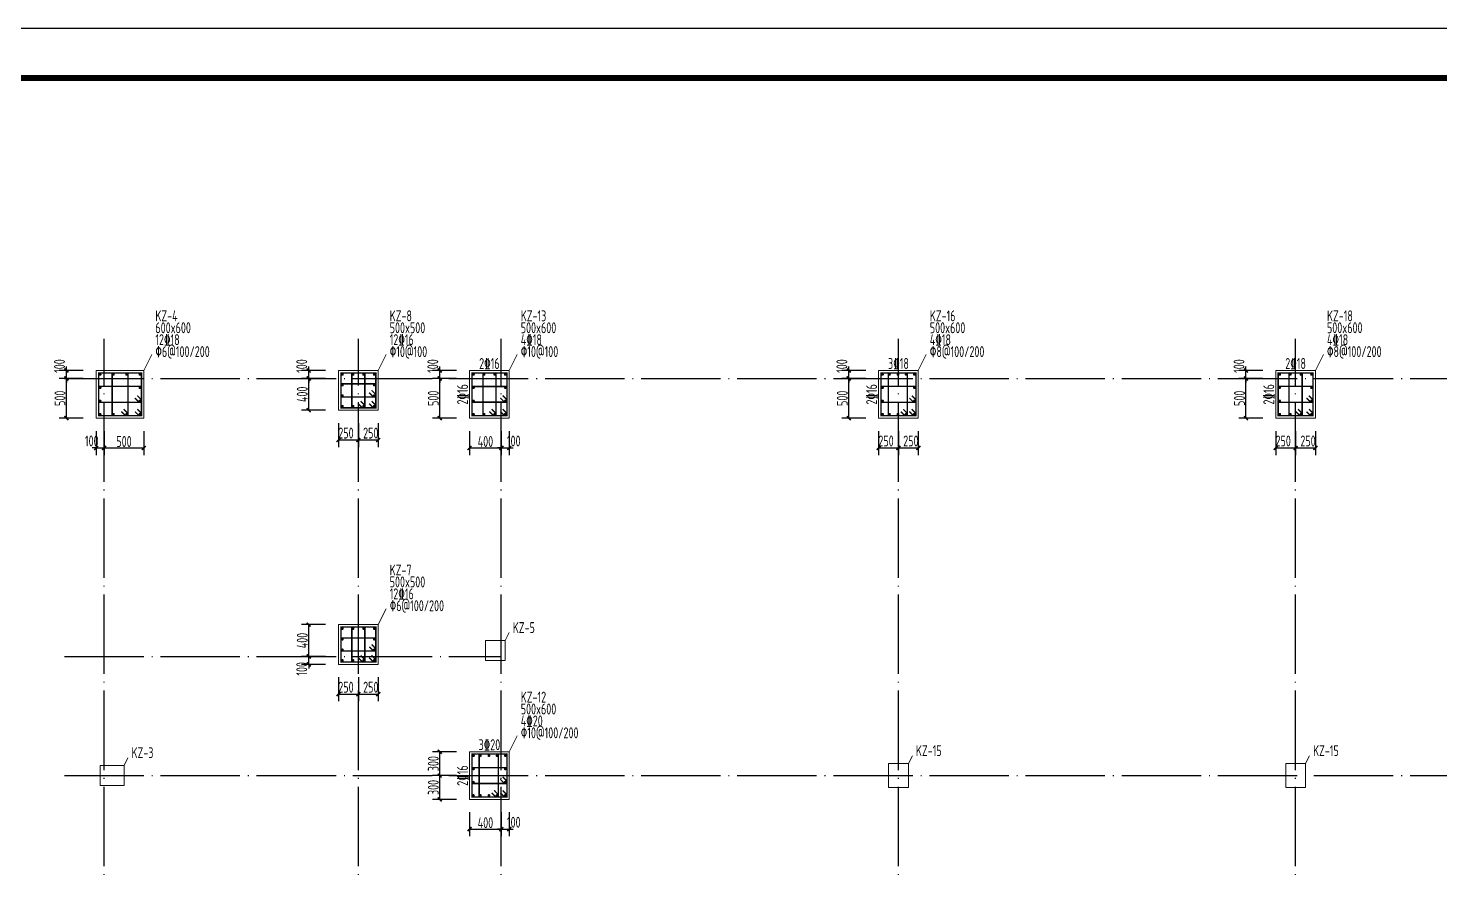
# Model space of a CAD drawing. Extents: x -2331248 to -1198620, y -977263 to -545844.
# Drawn here: x -1812712 to -1777170, y -623580 to -602338 of the extents above; entities that cross this region are included whole.
import ezdxf
from ezdxf.enums import TextEntityAlignment as Align

# ---------------------------------------------------------------- set-up
doc = ezdxf.new("R2010")
doc.units = 0
doc.header["$LTSCALE"] = 1000
doc.header["$MEASUREMENT"] = 0
doc.linetypes.add('DOTE', pattern=[2.42, 2, -0.2, 0.02, -0.2])
doc.linetypes.add('线型5', pattern=[3050, 2400, -300, 50, -300])
doc.layers.get('0').update_dxf_attribs({"linetype": 'CONTINUOUS'})
doc.layers.get('DEFPOINTS').update_dxf_attribs({"linetype": 'CONTINUOUS'})
doc.layers.add('DOTE', color=1, linetype='DOTE')
doc.layers.add('PUB_TITLE', color=4, linetype='CONTINUOUS')
for name, color, linetype, lineweight in [('S_Cl', 2, 'CONTINUOUS', 9), ('S_ColumDimSect', 84, '线型5', 18), ('S_ColumFocus', 2, 'CONTINUOUS', 18), ('S_ColumLocal', 7, 'CONTINUOUS', 18), ('S_PColumHoopBar', 14, 'CONTINUOUS', 35), ('S_PColumMainBar', 14, 'CONTINUOUS', 25)]:
    doc.layers.add(name, color=color, linetype=linetype, lineweight=lineweight)
doc.styles.add('PkpmHz', font='Pkpmeng', dxfattribs={"width": 0.7, "bigfont": 'hztxt'})
doc.styles.add('TSSD_REIN', font='Tssdeng.shx', dxfattribs={"width": 0.7, "bigfont": 'hztxt.shx'})
doc.dimstyles.new('Pkpm_0.0100_2.00', dxfattribs={"dimtxt": 200, "dimasz": 100, "dimexe": 180, "dimexo": 0.0625, "dimgap": 25, "dimtad": 1, "dimdec": 0, "dimlfac": 0.5, "dimrnd": 5, "dimzin": 0, "dimdsep": 46, "dimtxsty": 'PkpmHz', "dimblk1": 'ARCHTICK', "dimblk2": 'ARCHTICK', "dimsah": 1, "dimcen": 0.09, "dimadec": 0, "dimazin": 0, "dimtfac": 1, "dimtdec": 0, "dimtmove": 2, "dimatfit": 1, "dimldrblk": 'ARCHTICK', "dimfxl": 1, "dimtolj": 1, "dimtzin": 0, "dimarcsym": 0})

# ---------------------------------------------------------------- blocks, each defined once
blk = doc.blocks.new('_ARCHTICK')
at = {"color": 0, "linetype": 'ByBlock', "const_width": 0.4}
blk.add_lwpolyline([(-0.5, -0.5), (0.5, 0.5)], dxfattribs=at)
blk = doc.blocks.new('*D792')
at = {"layer": 'DEFPOINTS', "color": 0}
for p in [(-1811750, -611157), (-1811000, -611157), (-1811000, -612157)]:
    blk.add_point(p, dxfattribs=at)
at = {"layer": 'S_ColumDimSect', "color": 0, "lineweight": -2}
for p, q in [((-1811325, -611157), (-1811930, -611157)), ((-1811750, -612157), (-1811750, -611157)), ((-1811325, -612157), (-1811930, -612157))]:
    blk.add_line(p, q, dxfattribs=at)
at = {"layer": 'S_ColumDimSect', "color": 0, "lineweight": -2, "xscale": 100, "yscale": 100, "zscale": 100}
for p, rotation in [((-1811750, -611157), 90), ((-1811750, -612157), 270)]:
    blk.add_blockref('_ARCHTICK', p, dxfattribs=dict(at, rotation=rotation))
at = {"layer": 'S_ColumDimSect', "color": 0, "insert": (-1811912, -611657), "char_height": 275, "attachment_point": 5, "rotation": 90, "style": 'PkpmHz'}
blk.add_mtext('\\A1;500', dxfattribs=at)
blk = doc.blocks.new('*D793')
at = {"layer": 'DEFPOINTS', "color": 0}
for p in [(-1811750, -610957), (-1811000, -610957), (-1811000, -611157)]:
    blk.add_point(p, dxfattribs=at)
at = {"layer": 'S_ColumDimSect', "color": 0, "lineweight": -2}
for p, q in [((-1811750, -610957), (-1811750, -610857)), ((-1811325, -610957), (-1811930, -610957)), ((-1811325, -611157), (-1811930, -611157)), ((-1811750, -611157), (-1811750, -610957)), ((-1811750, -611157), (-1811750, -611257))]:
    blk.add_line(p, q, dxfattribs=at)
at = {"layer": 'S_ColumDimSect', "color": 0, "lineweight": -2, "xscale": 100, "yscale": 100, "zscale": 100}
for p, rotation in [((-1811750, -610957), 270), ((-1811750, -611157), 90)]:
    blk.add_blockref('_ARCHTICK', p, dxfattribs=dict(at, rotation=rotation))
at = {"layer": 'S_ColumDimSect', "color": 0, "insert": (-1811925, -610845), "char_height": 275, "attachment_point": 5, "rotation": 90, "style": 'PkpmHz'}
blk.add_mtext('\\A1;100', dxfattribs=at)
blk = doc.blocks.new('*D794')
at = {"layer": 'DEFPOINTS', "color": 0}
for p in [(-1811000, -612157), (-1810800, -612157), (-1810800, -612907)]:
    blk.add_point(p, dxfattribs=at)
at = {"layer": 'S_ColumDimSect', "color": 0, "lineweight": -2}
for p, q in [((-1811000, -612482), (-1811000, -613087)), ((-1810800, -612482), (-1810800, -613087)), ((-1811000, -612907), (-1811100, -612907)), ((-1811000, -612907), (-1810800, -612907)), ((-1810800, -612907), (-1810700, -612907))]:
    blk.add_line(p, q, dxfattribs=at)
at = {"layer": 'S_ColumDimSect', "color": 0, "lineweight": -2, "xscale": 100, "yscale": 100, "zscale": 100}
blk.add_blockref('_ARCHTICK', (-1811000, -612907), dxfattribs=at)
at = {"layer": 'S_ColumDimSect', "color": 0, "lineweight": -2, "xscale": 100, "yscale": 100, "zscale": 100, "rotation": 180}
blk.add_blockref('_ARCHTICK', (-1810800, -612907), dxfattribs=at)
at = {"layer": 'S_ColumDimSect', "color": 0, "insert": (-1811112, -612732), "char_height": 275, "attachment_point": 5, "style": 'PkpmHz'}
blk.add_mtext('\\A1;100', dxfattribs=at)
blk = doc.blocks.new('*D795')
at = {"layer": 'DEFPOINTS', "color": 0}
for p in [(-1810800, -612157), (-1809800, -612157), (-1809800, -612907)]:
    blk.add_point(p, dxfattribs=at)
at = {"layer": 'S_ColumDimSect', "color": 0, "lineweight": -2}
for p, q in [((-1810800, -612482), (-1810800, -613087)), ((-1809800, -612482), (-1809800, -613087)), ((-1810800, -612907), (-1809800, -612907))]:
    blk.add_line(p, q, dxfattribs=at)
at = {"layer": 'S_ColumDimSect', "color": 0, "lineweight": -2, "xscale": 100, "yscale": 100, "zscale": 100, "rotation": 180}
blk.add_blockref('_ARCHTICK', (-1810800, -612907), dxfattribs=at)
at = {"layer": 'S_ColumDimSect', "color": 0, "lineweight": -2, "xscale": 100, "yscale": 100, "zscale": 100}
blk.add_blockref('_ARCHTICK', (-1809800, -612907), dxfattribs=at)
at = {"layer": 'S_ColumDimSect', "color": 0, "insert": (-1810300, -612745), "char_height": 275, "attachment_point": 5, "style": 'PkpmHz'}
blk.add_mtext('\\A1;500', dxfattribs=at)
blk = doc.blocks.new('*D804')
at = {"layer": 'DEFPOINTS', "color": 0}
for p in [(-1805650, -618157), (-1804900, -618157), (-1804900, -618357)]:
    blk.add_point(p, dxfattribs=at)
at = {"layer": 'S_ColumDimSect', "color": 0, "lineweight": -2}
for p, q in [((-1805650, -618157), (-1805650, -618057)), ((-1805225, -618157), (-1805830, -618157)), ((-1805225, -618357), (-1805830, -618357)), ((-1805650, -618357), (-1805650, -618157)), ((-1805650, -618357), (-1805650, -618457))]:
    blk.add_line(p, q, dxfattribs=at)
at = {"layer": 'S_ColumDimSect', "color": 0, "lineweight": -2, "xscale": 100, "yscale": 100, "zscale": 100}
for p, rotation in [((-1805650, -618157), 270), ((-1805650, -618357), 90)]:
    blk.add_blockref('_ARCHTICK', p, dxfattribs=dict(at, rotation=rotation))
at = {"layer": 'S_ColumDimSect', "color": 0, "insert": (-1805825, -618470), "char_height": 275, "attachment_point": 5, "rotation": 90, "style": 'PkpmHz'}
blk.add_mtext('\\A1;100', dxfattribs=at)
blk = doc.blocks.new('*D805')
at = {"layer": 'DEFPOINTS', "color": 0}
for p in [(-1805650, -617357), (-1804900, -617357), (-1804900, -618157)]:
    blk.add_point(p, dxfattribs=at)
at = {"layer": 'S_ColumDimSect', "color": 0, "lineweight": -2}
for p, q in [((-1805225, -617357), (-1805830, -617357)), ((-1805650, -618157), (-1805650, -617357)), ((-1805225, -618157), (-1805830, -618157))]:
    blk.add_line(p, q, dxfattribs=at)
at = {"layer": 'S_ColumDimSect', "color": 0, "lineweight": -2, "xscale": 100, "yscale": 100, "zscale": 100}
for p, rotation in [((-1805650, -617357), 90), ((-1805650, -618157), 270)]:
    blk.add_blockref('_ARCHTICK', p, dxfattribs=dict(at, rotation=rotation))
at = {"layer": 'S_ColumDimSect', "color": 0, "insert": (-1805812, -617757), "char_height": 275, "attachment_point": 5, "rotation": 90, "style": 'PkpmHz'}
blk.add_mtext('\\A1;400', dxfattribs=at)
blk = doc.blocks.new('*D806')
at = {"layer": 'DEFPOINTS', "color": 0}
for p in [(-1804900, -618357), (-1804400, -618357), (-1804400, -619107)]:
    blk.add_point(p, dxfattribs=at)
at = {"layer": 'S_ColumDimSect', "color": 0, "lineweight": -2}
for p, q in [((-1804900, -618682), (-1804900, -619287)), ((-1804400, -618682), (-1804400, -619287)), ((-1804900, -619107), (-1804400, -619107))]:
    blk.add_line(p, q, dxfattribs=at)
at = {"layer": 'S_ColumDimSect', "color": 0, "lineweight": -2, "xscale": 100, "yscale": 100, "zscale": 100, "rotation": 180}
blk.add_blockref('_ARCHTICK', (-1804900, -619107), dxfattribs=at)
at = {"layer": 'S_ColumDimSect', "color": 0, "lineweight": -2, "xscale": 100, "yscale": 100, "zscale": 100}
blk.add_blockref('_ARCHTICK', (-1804400, -619107), dxfattribs=at)
at = {"layer": 'S_ColumDimSect', "color": 0, "insert": (-1804712, -618932), "char_height": 275, "attachment_point": 5, "style": 'PkpmHz'}
blk.add_mtext('\\A1;250', dxfattribs=at)
blk = doc.blocks.new('*D807')
at = {"layer": 'DEFPOINTS', "color": 0}
for p in [(-1804400, -618357), (-1803900, -618357), (-1803900, -619107)]:
    blk.add_point(p, dxfattribs=at)
at = {"layer": 'S_ColumDimSect', "color": 0, "lineweight": -2}
for p, q in [((-1804400, -618682), (-1804400, -619287)), ((-1803900, -618682), (-1803900, -619287)), ((-1804400, -619107), (-1803900, -619107))]:
    blk.add_line(p, q, dxfattribs=at)
at = {"layer": 'S_ColumDimSect', "color": 0, "lineweight": -2, "xscale": 100, "yscale": 100, "zscale": 100, "rotation": 180}
blk.add_blockref('_ARCHTICK', (-1804400, -619107), dxfattribs=at)
at = {"layer": 'S_ColumDimSect', "color": 0, "lineweight": -2, "xscale": 100, "yscale": 100, "zscale": 100}
blk.add_blockref('_ARCHTICK', (-1803900, -619107), dxfattribs=at)
at = {"layer": 'S_ColumDimSect', "color": 0, "insert": (-1804087, -618932), "char_height": 275, "attachment_point": 5, "style": 'PkpmHz'}
blk.add_mtext('\\A1;250', dxfattribs=at)
blk = doc.blocks.new('*D808')
at = {"layer": 'DEFPOINTS', "color": 0}
for p in [(-1805650, -611157), (-1804900, -611157), (-1804900, -611957)]:
    blk.add_point(p, dxfattribs=at)
at = {"layer": 'S_ColumDimSect', "color": 0, "lineweight": -2}
for p, q in [((-1805225, -611157), (-1805830, -611157)), ((-1805650, -611957), (-1805650, -611157)), ((-1805225, -611957), (-1805830, -611957))]:
    blk.add_line(p, q, dxfattribs=at)
at = {"layer": 'S_ColumDimSect', "color": 0, "lineweight": -2, "xscale": 100, "yscale": 100, "zscale": 100}
for p, rotation in [((-1805650, -611157), 90), ((-1805650, -611957), 270)]:
    blk.add_blockref('_ARCHTICK', p, dxfattribs=dict(at, rotation=rotation))
at = {"layer": 'S_ColumDimSect', "color": 0, "insert": (-1805812, -611557), "char_height": 275, "attachment_point": 5, "rotation": 90, "style": 'PkpmHz'}
blk.add_mtext('\\A1;400', dxfattribs=at)
blk = doc.blocks.new('*D809')
at = {"layer": 'DEFPOINTS', "color": 0}
for p in [(-1805650, -610957), (-1804900, -610957), (-1804900, -611157)]:
    blk.add_point(p, dxfattribs=at)
at = {"layer": 'S_ColumDimSect', "color": 0, "lineweight": -2}
for p, q in [((-1805650, -610957), (-1805650, -610857)), ((-1805225, -610957), (-1805830, -610957)), ((-1805225, -611157), (-1805830, -611157)), ((-1805650, -611157), (-1805650, -610957)), ((-1805650, -611157), (-1805650, -611257))]:
    blk.add_line(p, q, dxfattribs=at)
at = {"layer": 'S_ColumDimSect', "color": 0, "lineweight": -2, "xscale": 100, "yscale": 100, "zscale": 100}
for p, rotation in [((-1805650, -610957), 270), ((-1805650, -611157), 90)]:
    blk.add_blockref('_ARCHTICK', p, dxfattribs=dict(at, rotation=rotation))
at = {"layer": 'S_ColumDimSect', "color": 0, "insert": (-1805825, -610845), "char_height": 275, "attachment_point": 5, "rotation": 90, "style": 'PkpmHz'}
blk.add_mtext('\\A1;100', dxfattribs=at)
blk = doc.blocks.new('*D810')
at = {"layer": 'DEFPOINTS', "color": 0}
for p in [(-1804900, -611957), (-1804400, -611957), (-1804400, -612707)]:
    blk.add_point(p, dxfattribs=at)
at = {"layer": 'S_ColumDimSect', "color": 0, "lineweight": -2}
for p, q in [((-1804900, -612282), (-1804900, -612887)), ((-1804400, -612282), (-1804400, -612887)), ((-1804900, -612707), (-1804400, -612707))]:
    blk.add_line(p, q, dxfattribs=at)
at = {"layer": 'S_ColumDimSect', "color": 0, "lineweight": -2, "xscale": 100, "yscale": 100, "zscale": 100, "rotation": 180}
blk.add_blockref('_ARCHTICK', (-1804900, -612707), dxfattribs=at)
at = {"layer": 'S_ColumDimSect', "color": 0, "lineweight": -2, "xscale": 100, "yscale": 100, "zscale": 100}
blk.add_blockref('_ARCHTICK', (-1804400, -612707), dxfattribs=at)
at = {"layer": 'S_ColumDimSect', "color": 0, "insert": (-1804712, -612532), "char_height": 275, "attachment_point": 5, "style": 'PkpmHz'}
blk.add_mtext('\\A1;250', dxfattribs=at)
blk = doc.blocks.new('*D811')
at = {"layer": 'DEFPOINTS', "color": 0}
for p in [(-1804400, -611957), (-1803900, -611957), (-1803900, -612707)]:
    blk.add_point(p, dxfattribs=at)
at = {"layer": 'S_ColumDimSect', "color": 0, "lineweight": -2}
for p, q in [((-1804400, -612282), (-1804400, -612887)), ((-1803900, -612282), (-1803900, -612887)), ((-1804400, -612707), (-1803900, -612707))]:
    blk.add_line(p, q, dxfattribs=at)
at = {"layer": 'S_ColumDimSect', "color": 0, "lineweight": -2, "xscale": 100, "yscale": 100, "zscale": 100, "rotation": 180}
blk.add_blockref('_ARCHTICK', (-1804400, -612707), dxfattribs=at)
at = {"layer": 'S_ColumDimSect', "color": 0, "lineweight": -2, "xscale": 100, "yscale": 100, "zscale": 100}
blk.add_blockref('_ARCHTICK', (-1803900, -612707), dxfattribs=at)
at = {"layer": 'S_ColumDimSect', "color": 0, "insert": (-1804087, -612532), "char_height": 275, "attachment_point": 5, "style": 'PkpmHz'}
blk.add_mtext('\\A1;250', dxfattribs=at)
blk = doc.blocks.new('*D824')
at = {"layer": 'DEFPOINTS', "color": 0}
for p in [(-1802350, -621157), (-1801600, -621157), (-1801600, -621757)]:
    blk.add_point(p, dxfattribs=at)
at = {"layer": 'S_ColumDimSect', "color": 0, "lineweight": -2}
for p, q in [((-1801925, -621157), (-1802530, -621157)), ((-1802350, -621757), (-1802350, -621157)), ((-1801925, -621757), (-1802530, -621757))]:
    blk.add_line(p, q, dxfattribs=at)
at = {"layer": 'S_ColumDimSect', "color": 0, "lineweight": -2, "xscale": 100, "yscale": 100, "zscale": 100}
for p, rotation in [((-1802350, -621157), 90), ((-1802350, -621757), 270)]:
    blk.add_blockref('_ARCHTICK', p, dxfattribs=dict(at, rotation=rotation))
at = {"layer": 'S_ColumDimSect', "color": 0, "insert": (-1802512, -621457), "char_height": 275, "attachment_point": 5, "rotation": 90, "style": 'PkpmHz'}
blk.add_mtext('\\A1;300', dxfattribs=at)
blk = doc.blocks.new('*D825')
at = {"layer": 'DEFPOINTS', "color": 0}
for p in [(-1802350, -620557), (-1801600, -620557), (-1801600, -621157)]:
    blk.add_point(p, dxfattribs=at)
at = {"layer": 'S_ColumDimSect', "color": 0, "lineweight": -2}
for p, q in [((-1801925, -620557), (-1802530, -620557)), ((-1802350, -621157), (-1802350, -620557)), ((-1801925, -621157), (-1802530, -621157))]:
    blk.add_line(p, q, dxfattribs=at)
at = {"layer": 'S_ColumDimSect', "color": 0, "lineweight": -2, "xscale": 100, "yscale": 100, "zscale": 100}
for p, rotation in [((-1802350, -620557), 90), ((-1802350, -621157), 270)]:
    blk.add_blockref('_ARCHTICK', p, dxfattribs=dict(at, rotation=rotation))
at = {"layer": 'S_ColumDimSect', "color": 0, "insert": (-1802512, -620857), "char_height": 275, "attachment_point": 5, "rotation": 90, "style": 'PkpmHz'}
blk.add_mtext('\\A1;300', dxfattribs=at)
blk = doc.blocks.new('*D826')
at = {"layer": 'DEFPOINTS', "color": 0}
for p in [(-1801600, -621757), (-1800800, -621757), (-1800800, -622507)]:
    blk.add_point(p, dxfattribs=at)
at = {"layer": 'S_ColumDimSect', "color": 0, "lineweight": -2}
for p, q in [((-1801600, -622082), (-1801600, -622687)), ((-1800800, -622082), (-1800800, -622687)), ((-1801600, -622507), (-1800800, -622507))]:
    blk.add_line(p, q, dxfattribs=at)
at = {"layer": 'S_ColumDimSect', "color": 0, "lineweight": -2, "xscale": 100, "yscale": 100, "zscale": 100, "rotation": 180}
blk.add_blockref('_ARCHTICK', (-1801600, -622507), dxfattribs=at)
at = {"layer": 'S_ColumDimSect', "color": 0, "lineweight": -2, "xscale": 100, "yscale": 100, "zscale": 100}
blk.add_blockref('_ARCHTICK', (-1800800, -622507), dxfattribs=at)
at = {"layer": 'S_ColumDimSect', "color": 0, "insert": (-1801200, -622345), "char_height": 275, "attachment_point": 5, "style": 'PkpmHz'}
blk.add_mtext('\\A1;400', dxfattribs=at)
blk = doc.blocks.new('*D827')
at = {"layer": 'DEFPOINTS', "color": 0}
for p in [(-1800800, -621757), (-1800600, -621757), (-1800600, -622507)]:
    blk.add_point(p, dxfattribs=at)
at = {"layer": 'S_ColumDimSect', "color": 0, "lineweight": -2}
for p, q in [((-1800800, -622082), (-1800800, -622687)), ((-1800600, -622082), (-1800600, -622687)), ((-1800800, -622507), (-1800900, -622507)), ((-1800800, -622507), (-1800600, -622507)), ((-1800600, -622507), (-1800500, -622507))]:
    blk.add_line(p, q, dxfattribs=at)
at = {"layer": 'S_ColumDimSect', "color": 0, "lineweight": -2, "xscale": 100, "yscale": 100, "zscale": 100}
blk.add_blockref('_ARCHTICK', (-1800800, -622507), dxfattribs=at)
at = {"layer": 'S_ColumDimSect', "color": 0, "lineweight": -2, "xscale": 100, "yscale": 100, "zscale": 100, "rotation": 180}
blk.add_blockref('_ARCHTICK', (-1800600, -622507), dxfattribs=at)
at = {"layer": 'S_ColumDimSect', "color": 0, "insert": (-1800487, -622332), "char_height": 275, "attachment_point": 5, "style": 'PkpmHz'}
blk.add_mtext('\\A1;100', dxfattribs=at)
blk = doc.blocks.new('*D828')
at = {"layer": 'DEFPOINTS', "color": 0}
for p in [(-1802350, -611157), (-1801600, -611157), (-1801600, -612157)]:
    blk.add_point(p, dxfattribs=at)
at = {"layer": 'S_ColumDimSect', "color": 0, "lineweight": -2}
for p, q in [((-1801925, -611157), (-1802530, -611157)), ((-1802350, -612157), (-1802350, -611157)), ((-1801925, -612157), (-1802530, -612157))]:
    blk.add_line(p, q, dxfattribs=at)
at = {"layer": 'S_ColumDimSect', "color": 0, "lineweight": -2, "xscale": 100, "yscale": 100, "zscale": 100}
for p, rotation in [((-1802350, -611157), 90), ((-1802350, -612157), 270)]:
    blk.add_blockref('_ARCHTICK', p, dxfattribs=dict(at, rotation=rotation))
at = {"layer": 'S_ColumDimSect', "color": 0, "insert": (-1802512, -611657), "char_height": 275, "attachment_point": 5, "rotation": 90, "style": 'PkpmHz'}
blk.add_mtext('\\A1;500', dxfattribs=at)
blk = doc.blocks.new('*D829')
at = {"layer": 'DEFPOINTS', "color": 0}
for p in [(-1802350, -610957), (-1801600, -610957), (-1801600, -611157)]:
    blk.add_point(p, dxfattribs=at)
at = {"layer": 'S_ColumDimSect', "color": 0, "lineweight": -2}
for p, q in [((-1802350, -610957), (-1802350, -610857)), ((-1801925, -610957), (-1802530, -610957)), ((-1801925, -611157), (-1802530, -611157)), ((-1802350, -611157), (-1802350, -610957)), ((-1802350, -611157), (-1802350, -611257))]:
    blk.add_line(p, q, dxfattribs=at)
at = {"layer": 'S_ColumDimSect', "color": 0, "lineweight": -2, "xscale": 100, "yscale": 100, "zscale": 100}
for p, rotation in [((-1802350, -610957), 270), ((-1802350, -611157), 90)]:
    blk.add_blockref('_ARCHTICK', p, dxfattribs=dict(at, rotation=rotation))
at = {"layer": 'S_ColumDimSect', "color": 0, "insert": (-1802525, -610845), "char_height": 275, "attachment_point": 5, "rotation": 90, "style": 'PkpmHz'}
blk.add_mtext('\\A1;100', dxfattribs=at)
blk = doc.blocks.new('*D830')
at = {"layer": 'DEFPOINTS', "color": 0}
for p in [(-1801600, -612157), (-1800800, -612157), (-1800800, -612907)]:
    blk.add_point(p, dxfattribs=at)
at = {"layer": 'S_ColumDimSect', "color": 0, "lineweight": -2}
for p, q in [((-1801600, -612482), (-1801600, -613087)), ((-1800800, -612482), (-1800800, -613087)), ((-1801600, -612907), (-1800800, -612907))]:
    blk.add_line(p, q, dxfattribs=at)
at = {"layer": 'S_ColumDimSect', "color": 0, "lineweight": -2, "xscale": 100, "yscale": 100, "zscale": 100, "rotation": 180}
blk.add_blockref('_ARCHTICK', (-1801600, -612907), dxfattribs=at)
at = {"layer": 'S_ColumDimSect', "color": 0, "lineweight": -2, "xscale": 100, "yscale": 100, "zscale": 100}
blk.add_blockref('_ARCHTICK', (-1800800, -612907), dxfattribs=at)
at = {"layer": 'S_ColumDimSect', "color": 0, "insert": (-1801200, -612745), "char_height": 275, "attachment_point": 5, "style": 'PkpmHz'}
blk.add_mtext('\\A1;400', dxfattribs=at)
blk = doc.blocks.new('*D831')
at = {"layer": 'DEFPOINTS', "color": 0}
for p in [(-1800800, -612157), (-1800600, -612157), (-1800600, -612907)]:
    blk.add_point(p, dxfattribs=at)
at = {"layer": 'S_ColumDimSect', "color": 0, "lineweight": -2}
for p, q in [((-1800800, -612482), (-1800800, -613087)), ((-1800600, -612482), (-1800600, -613087)), ((-1800800, -612907), (-1800900, -612907)), ((-1800800, -612907), (-1800600, -612907)), ((-1800600, -612907), (-1800500, -612907))]:
    blk.add_line(p, q, dxfattribs=at)
at = {"layer": 'S_ColumDimSect', "color": 0, "lineweight": -2, "xscale": 100, "yscale": 100, "zscale": 100}
blk.add_blockref('_ARCHTICK', (-1800800, -612907), dxfattribs=at)
at = {"layer": 'S_ColumDimSect', "color": 0, "lineweight": -2, "xscale": 100, "yscale": 100, "zscale": 100, "rotation": 180}
blk.add_blockref('_ARCHTICK', (-1800600, -612907), dxfattribs=at)
at = {"layer": 'S_ColumDimSect', "color": 0, "insert": (-1800487, -612732), "char_height": 275, "attachment_point": 5, "style": 'PkpmHz'}
blk.add_mtext('\\A1;100', dxfattribs=at)
blk = doc.blocks.new('*D839')
at = {"layer": 'DEFPOINTS', "color": 0}
for p in [(-1792050, -611157), (-1791300, -611157), (-1791300, -612157)]:
    blk.add_point(p, dxfattribs=at)
at = {"layer": 'S_ColumDimSect', "color": 0, "lineweight": -2}
for p, q in [((-1791625, -611157), (-1792230, -611157)), ((-1792050, -612157), (-1792050, -611157)), ((-1791625, -612157), (-1792230, -612157))]:
    blk.add_line(p, q, dxfattribs=at)
at = {"layer": 'S_ColumDimSect', "color": 0, "lineweight": -2, "xscale": 100, "yscale": 100, "zscale": 100}
for p, rotation in [((-1792050, -611157), 90), ((-1792050, -612157), 270)]:
    blk.add_blockref('_ARCHTICK', p, dxfattribs=dict(at, rotation=rotation))
at = {"layer": 'S_ColumDimSect', "color": 0, "insert": (-1792213, -611657), "char_height": 275, "attachment_point": 5, "rotation": 90, "style": 'PkpmHz'}
blk.add_mtext('\\A1;500', dxfattribs=at)
blk = doc.blocks.new('*D840')
at = {"layer": 'DEFPOINTS', "color": 0}
for p in [(-1792050, -610957), (-1791300, -610957), (-1791300, -611157)]:
    blk.add_point(p, dxfattribs=at)
at = {"layer": 'S_ColumDimSect', "color": 0, "lineweight": -2}
for p, q in [((-1792050, -610957), (-1792050, -610857)), ((-1791625, -610957), (-1792230, -610957)), ((-1791625, -611157), (-1792230, -611157)), ((-1792050, -611157), (-1792050, -610957)), ((-1792050, -611157), (-1792050, -611257))]:
    blk.add_line(p, q, dxfattribs=at)
at = {"layer": 'S_ColumDimSect', "color": 0, "lineweight": -2, "xscale": 100, "yscale": 100, "zscale": 100}
for p, rotation in [((-1792050, -610957), 270), ((-1792050, -611157), 90)]:
    blk.add_blockref('_ARCHTICK', p, dxfattribs=dict(at, rotation=rotation))
at = {"layer": 'S_ColumDimSect', "color": 0, "insert": (-1792225, -610845), "char_height": 275, "attachment_point": 5, "rotation": 90, "style": 'PkpmHz'}
blk.add_mtext('\\A1;100', dxfattribs=at)
blk = doc.blocks.new('*D841')
at = {"layer": 'DEFPOINTS', "color": 0}
for p in [(-1791300, -612157), (-1790800, -612157), (-1790800, -612907)]:
    blk.add_point(p, dxfattribs=at)
at = {"layer": 'S_ColumDimSect', "color": 0, "lineweight": -2}
for p, q in [((-1791300, -612482), (-1791300, -613087)), ((-1790800, -612482), (-1790800, -613087)), ((-1791300, -612907), (-1790800, -612907))]:
    blk.add_line(p, q, dxfattribs=at)
at = {"layer": 'S_ColumDimSect', "color": 0, "lineweight": -2, "xscale": 100, "yscale": 100, "zscale": 100, "rotation": 180}
blk.add_blockref('_ARCHTICK', (-1791300, -612907), dxfattribs=at)
at = {"layer": 'S_ColumDimSect', "color": 0, "lineweight": -2, "xscale": 100, "yscale": 100, "zscale": 100}
blk.add_blockref('_ARCHTICK', (-1790800, -612907), dxfattribs=at)
at = {"layer": 'S_ColumDimSect', "color": 0, "insert": (-1791113, -612732), "char_height": 275, "attachment_point": 5, "style": 'PkpmHz'}
blk.add_mtext('\\A1;250', dxfattribs=at)
blk = doc.blocks.new('*D842')
at = {"layer": 'DEFPOINTS', "color": 0}
for p in [(-1790800, -612157), (-1790300, -612157), (-1790300, -612907)]:
    blk.add_point(p, dxfattribs=at)
at = {"layer": 'S_ColumDimSect', "color": 0, "lineweight": -2}
for p, q in [((-1790800, -612482), (-1790800, -613087)), ((-1790300, -612482), (-1790300, -613087)), ((-1790800, -612907), (-1790300, -612907))]:
    blk.add_line(p, q, dxfattribs=at)
at = {"layer": 'S_ColumDimSect', "color": 0, "lineweight": -2, "xscale": 100, "yscale": 100, "zscale": 100, "rotation": 180}
blk.add_blockref('_ARCHTICK', (-1790800, -612907), dxfattribs=at)
at = {"layer": 'S_ColumDimSect', "color": 0, "lineweight": -2, "xscale": 100, "yscale": 100, "zscale": 100}
blk.add_blockref('_ARCHTICK', (-1790300, -612907), dxfattribs=at)
at = {"layer": 'S_ColumDimSect', "color": 0, "insert": (-1790488, -612732), "char_height": 275, "attachment_point": 5, "style": 'PkpmHz'}
blk.add_mtext('\\A1;250', dxfattribs=at)
blk = doc.blocks.new('*D846')
at = {"layer": 'DEFPOINTS', "color": 0}
for p in [(-1782050, -611157), (-1781300, -611157), (-1781300, -612157)]:
    blk.add_point(p, dxfattribs=at)
at = {"layer": 'S_ColumDimSect', "color": 0, "lineweight": -2}
for p, q in [((-1781625, -611157), (-1782230, -611157)), ((-1782050, -612157), (-1782050, -611157)), ((-1781625, -612157), (-1782230, -612157))]:
    blk.add_line(p, q, dxfattribs=at)
at = {"layer": 'S_ColumDimSect', "color": 0, "lineweight": -2, "xscale": 100, "yscale": 100, "zscale": 100}
for p, rotation in [((-1782050, -611157), 90), ((-1782050, -612157), 270)]:
    blk.add_blockref('_ARCHTICK', p, dxfattribs=dict(at, rotation=rotation))
at = {"layer": 'S_ColumDimSect', "color": 0, "insert": (-1782213, -611657), "char_height": 275, "attachment_point": 5, "rotation": 90, "style": 'PkpmHz'}
blk.add_mtext('\\A1;500', dxfattribs=at)
blk = doc.blocks.new('*D847')
at = {"layer": 'DEFPOINTS', "color": 0}
for p in [(-1782050, -610957), (-1781300, -610957), (-1781300, -611157)]:
    blk.add_point(p, dxfattribs=at)
at = {"layer": 'S_ColumDimSect', "color": 0, "lineweight": -2}
for p, q in [((-1782050, -610957), (-1782050, -610857)), ((-1781625, -610957), (-1782230, -610957)), ((-1781625, -611157), (-1782230, -611157)), ((-1782050, -611157), (-1782050, -610957)), ((-1782050, -611157), (-1782050, -611257))]:
    blk.add_line(p, q, dxfattribs=at)
at = {"layer": 'S_ColumDimSect', "color": 0, "lineweight": -2, "xscale": 100, "yscale": 100, "zscale": 100}
for p, rotation in [((-1782050, -610957), 270), ((-1782050, -611157), 90)]:
    blk.add_blockref('_ARCHTICK', p, dxfattribs=dict(at, rotation=rotation))
at = {"layer": 'S_ColumDimSect', "color": 0, "insert": (-1782225, -610845), "char_height": 275, "attachment_point": 5, "rotation": 90, "style": 'PkpmHz'}
blk.add_mtext('\\A1;100', dxfattribs=at)
blk = doc.blocks.new('*D848')
at = {"layer": 'DEFPOINTS', "color": 0}
for p in [(-1781300, -612157), (-1780800, -612157), (-1780800, -612907)]:
    blk.add_point(p, dxfattribs=at)
at = {"layer": 'S_ColumDimSect', "color": 0, "lineweight": -2}
for p, q in [((-1781300, -612482), (-1781300, -613087)), ((-1780800, -612482), (-1780800, -613087)), ((-1781300, -612907), (-1780800, -612907))]:
    blk.add_line(p, q, dxfattribs=at)
at = {"layer": 'S_ColumDimSect', "color": 0, "lineweight": -2, "xscale": 100, "yscale": 100, "zscale": 100, "rotation": 180}
blk.add_blockref('_ARCHTICK', (-1781300, -612907), dxfattribs=at)
at = {"layer": 'S_ColumDimSect', "color": 0, "lineweight": -2, "xscale": 100, "yscale": 100, "zscale": 100}
blk.add_blockref('_ARCHTICK', (-1780800, -612907), dxfattribs=at)
at = {"layer": 'S_ColumDimSect', "color": 0, "insert": (-1781113, -612732), "char_height": 275, "attachment_point": 5, "style": 'PkpmHz'}
blk.add_mtext('\\A1;250', dxfattribs=at)
blk = doc.blocks.new('*D849')
at = {"layer": 'DEFPOINTS', "color": 0}
for p in [(-1780800, -612157), (-1780300, -612157), (-1780300, -612907)]:
    blk.add_point(p, dxfattribs=at)
at = {"layer": 'S_ColumDimSect', "color": 0, "lineweight": -2}
for p, q in [((-1780800, -612482), (-1780800, -613087)), ((-1780300, -612482), (-1780300, -613087)), ((-1780800, -612907), (-1780300, -612907))]:
    blk.add_line(p, q, dxfattribs=at)
at = {"layer": 'S_ColumDimSect', "color": 0, "lineweight": -2, "xscale": 100, "yscale": 100, "zscale": 100, "rotation": 180}
blk.add_blockref('_ARCHTICK', (-1780800, -612907), dxfattribs=at)
at = {"layer": 'S_ColumDimSect', "color": 0, "lineweight": -2, "xscale": 100, "yscale": 100, "zscale": 100}
blk.add_blockref('_ARCHTICK', (-1780300, -612907), dxfattribs=at)
at = {"layer": 'S_ColumDimSect', "color": 0, "insert": (-1780488, -612732), "char_height": 275, "attachment_point": 5, "style": 'PkpmHz'}
blk.add_mtext('\\A1;250', dxfattribs=at)

msp = doc.modelspace()

# ---------------------------------------------------------------- linework, layer by layer
at = {"layer": 'DOTE'}
for p, q in [((-1810800, -662157.2), (-1810800, -610157.2)), ((-1804400, -662157.2), (-1804400, -610157.2)), ((-1800800, -662157.2), (-1800800, -610157.2)), ((-1790800, -662157.2), (-1790800, -610157.2)), ((-1780800, -662157.2), (-1780800, -610157.2)), ((-1811800, -611157.2), (-1749800, -611157.2)), ((-1811800, -618157.2), (-1800800, -618157.2)), ((-1811800, -621157.2), (-1749800, -621157.2))]:
    msp.add_line(p, q, dxfattribs=at)
at = {"layer": 'PUB_TITLE'}
msp.add_lwpolyline([(-1821659.5, -676588.1), (-1821659.5, -602338.1), (-1716534.5, -602338.1), (-1716534.5, -676588.1)], close=True, dxfattribs=at)
at = {"layer": 'PUB_TITLE', "const_width": 150}
msp.add_lwpolyline([(-1818534.5, -603588.1), (-1717784.5, -603588.1), (-1717784.5, -675338.1), (-1818534.5, -675338.1)], close=True, dxfattribs=at)
at = {"layer": 'S_Cl', "ltscale": 1}
for points in [[(-1809800, -612157.2), (-1809800, -610957.2), (-1811000, -610957.2), (-1811000, -612157.2)], [(-1803900, -611957.2), (-1803900, -610957.2), (-1804900, -610957.2), (-1804900, -611957.2)], [(-1800600, -612157.2), (-1800600, -610957.2), (-1801600, -610957.2), (-1801600, -612157.2)], [(-1790300, -612157.2), (-1790300, -610957.2), (-1791300, -610957.2), (-1791300, -612157.2)], [(-1780300, -612157.2), (-1780300, -610957.2), (-1781300, -610957.2), (-1781300, -612157.2)], [(-1803900, -618357.2), (-1803900, -617357.2), (-1804900, -617357.2), (-1804900, -618357.2)], [(-1800700, -618257.2), (-1800700, -617757.2), (-1801200, -617757.2), (-1801200, -618257.2)], [(-1800600, -621757.2), (-1800600, -620557.2), (-1801600, -620557.2), (-1801600, -621757.2)], [(-1790550, -621457.2), (-1790550, -620857.2), (-1791050, -620857.2), (-1791050, -621457.2)], [(-1780550, -621457.2), (-1780550, -620857.2), (-1781050, -620857.2), (-1781050, -621457.2)], [(-1810300, -621407.2), (-1810300, -620907.2), (-1810900, -620907.2), (-1810900, -621407.2)]]:
    msp.add_lwpolyline(points, close=True, dxfattribs=at)
at = {"layer": 'S_ColumFocus'}
for p, q in [((-1809800, -610957.2), (-1809600, -610557.2)), ((-1803900, -610957.2), (-1803700, -610557.2)), ((-1800600, -610957.2), (-1800400, -610557.2)), ((-1790300, -610957.2), (-1790100, -610557.2)), ((-1780300, -610957.2), (-1780100, -610557.2)), ((-1803900, -617357.2), (-1803700, -616957.2)), ((-1800700, -617757.2), (-1800600, -617557.2)), ((-1800600, -620557.2), (-1800400, -620157.2)), ((-1810300, -620907.2), (-1810200, -620707.2)), ((-1790550, -620857.2), (-1790450, -620657.2)), ((-1780550, -620857.2), (-1780450, -620657.2))]:
    msp.add_line(p, q, dxfattribs=at)
at = {"layer": 'S_PColumHoopBar', "ltscale": 2, "const_width": 35}
for points in [[(-1810026.1, -611991.1), (-1809920, -612097.2), (-1809860, -612097.2), (-1809860, -612037.2), (-1809860, -612097.2), (-1809860, -611017.2), (-1810940, -611017.2), (-1810940, -612097.2), (-1809920, -612097.2), (-1809860, -612097.2), (-1809860, -612037.2), (-1809966.1, -611931.1)], [(-1810367.4, -611991.1), (-1810261.3, -612097.2), (-1810201.3, -612097.2), (-1810201.3, -612037.2), (-1810201.3, -612097.2), (-1810201.3, -611017.2), (-1810598.7, -611017.2), (-1810598.7, -612097.2), (-1810261.3, -612097.2), (-1810201.3, -612097.2), (-1810201.3, -612037.2), (-1810307.4, -611931.1)], [(-1804126.1, -611791.1), (-1804020, -611897.2), (-1803960, -611897.2), (-1803960, -611837.2), (-1803960, -611897.2), (-1803960, -611017.2), (-1804840, -611017.2), (-1804840, -611897.2), (-1804020, -611897.2), (-1803960, -611897.2), (-1803960, -611837.2), (-1804066.1, -611731.1)], [(-1804126.1, -611515.1), (-1804020, -611621.2), (-1803960, -611621.2), (-1803960, -611561.2), (-1803960, -611621.2), (-1803960, -611293.2), (-1804840, -611293.2), (-1804840, -611621.2), (-1804020, -611621.2), (-1803960, -611621.2), (-1803960, -611561.2), (-1804066.1, -611455.1)], [(-1804402.1, -611791.1), (-1804296, -611897.2), (-1804236, -611897.2), (-1804236, -611837.2), (-1804236, -611897.2), (-1804236, -611017.2), (-1804564, -611017.2), (-1804564, -611897.2), (-1804296, -611897.2), (-1804236, -611897.2), (-1804236, -611837.2), (-1804342.1, -611731.1)], [(-1800826.1, -611991.1), (-1800720, -612097.2), (-1800660, -612097.2), (-1800660, -612037.2), (-1800660, -612097.2), (-1800660, -611017.2), (-1801540, -611017.2), (-1801540, -612097.2), (-1800720, -612097.2), (-1800660, -612097.2), (-1800660, -612037.2), (-1800766.1, -611931.1)], [(-1801102.1, -611991.1), (-1800996, -612097.2), (-1800936, -612097.2), (-1800936, -612037.2), (-1800936, -612097.2), (-1800936, -611017.2), (-1801264, -611017.2), (-1801264, -612097.2), (-1800996, -612097.2), (-1800936, -612097.2), (-1800936, -612037.2), (-1801042.1, -611931.1)], [(-1790526.1, -611991.1), (-1790420, -612097.2), (-1790360, -612097.2), (-1790360, -612037.2), (-1790360, -612097.2), (-1790360, -611017.2), (-1791240, -611017.2), (-1791240, -612097.2), (-1790420, -612097.2), (-1790360, -612097.2), (-1790360, -612037.2), (-1790466.1, -611931.1)], [(-1790741.7, -611991.1), (-1790635.7, -612097.2), (-1790575.7, -612097.2), (-1790575.7, -612037.2), (-1790575.7, -612097.2), (-1790575.7, -611017.2), (-1791058.3, -611017.2), (-1791058.3, -612097.2), (-1790635.7, -612097.2), (-1790575.7, -612097.2), (-1790575.7, -612037.2), (-1790681.7, -611931.1)], [(-1780526.1, -611991.1), (-1780420, -612097.2), (-1780360, -612097.2), (-1780360, -612037.2), (-1780360, -612097.2), (-1780360, -611017.2), (-1781240, -611017.2), (-1781240, -612097.2), (-1780420, -612097.2), (-1780360, -612097.2), (-1780360, -612037.2), (-1780466.1, -611931.1)], [(-1780800.7, -611991.1), (-1780694.7, -612097.2), (-1780634.7, -612097.2), (-1780634.7, -612037.2), (-1780634.7, -612097.2), (-1780634.7, -611017.2), (-1780965.3, -611017.2), (-1780965.3, -612097.2), (-1780694.7, -612097.2), (-1780634.7, -612097.2), (-1780634.7, -612037.2), (-1780740.7, -611931.1)], [(-1810026.1, -611649.8), (-1809920, -611755.9), (-1809860, -611755.9), (-1809860, -611695.9), (-1809860, -611755.9), (-1809860, -611358.5), (-1810940, -611358.5), (-1810940, -611755.9), (-1809920, -611755.9), (-1809860, -611755.9), (-1809860, -611695.9), (-1809966.1, -611589.8)], [(-1800826.1, -611648.5), (-1800720, -611754.5), (-1800660, -611754.5), (-1800660, -611694.5), (-1800660, -611754.5), (-1800660, -611359.9), (-1801540, -611359.9), (-1801540, -611754.5), (-1800720, -611754.5), (-1800660, -611754.5), (-1800660, -611694.5), (-1800766.1, -611588.5)], [(-1790526.1, -611649.8), (-1790420, -611755.9), (-1790360, -611755.9), (-1790360, -611695.9), (-1790360, -611755.9), (-1790360, -611358.5), (-1791240, -611358.5), (-1791240, -611755.9), (-1790420, -611755.9), (-1790360, -611755.9), (-1790360, -611695.9), (-1790466.1, -611589.8)], [(-1780526.1, -611649.8), (-1780420, -611755.9), (-1780360, -611755.9), (-1780360, -611695.9), (-1780360, -611755.9), (-1780360, -611358.5), (-1781240, -611358.5), (-1781240, -611755.9), (-1780420, -611755.9), (-1780360, -611755.9), (-1780360, -611695.9), (-1780466.1, -611589.8)], [(-1804126.1, -618191.1), (-1804020, -618297.2), (-1803960, -618297.2), (-1803960, -618237.2), (-1803960, -618297.2), (-1803960, -617417.2), (-1804840, -617417.2), (-1804840, -618297.2), (-1804020, -618297.2), (-1803960, -618297.2), (-1803960, -618237.2), (-1804066.1, -618131.1)], [(-1804126.1, -617915.1), (-1804020, -618021.2), (-1803960, -618021.2), (-1803960, -617961.2), (-1803960, -618021.2), (-1803960, -617693.2), (-1804840, -617693.2), (-1804840, -618021.2), (-1804020, -618021.2), (-1803960, -618021.2), (-1803960, -617961.2), (-1804066.1, -617855.1)], [(-1804402.1, -618191.1), (-1804296, -618297.2), (-1804236, -618297.2), (-1804236, -618237.2), (-1804236, -618297.2), (-1804236, -617417.2), (-1804564, -617417.2), (-1804564, -618297.2), (-1804296, -618297.2), (-1804236, -618297.2), (-1804236, -618237.2), (-1804342.1, -618131.1)], [(-1800826.1, -621591.1), (-1800720, -621697.2), (-1800660, -621697.2), (-1800660, -621637.2), (-1800660, -621697.2), (-1800660, -620617.2), (-1801540, -620617.2), (-1801540, -621697.2), (-1800720, -621697.2), (-1800660, -621697.2), (-1800660, -621637.2), (-1800766.1, -621531.1)], [(-1801041.7, -621591.1), (-1800935.7, -621697.2), (-1800875.7, -621697.2), (-1800875.7, -621637.2), (-1800875.7, -621697.2), (-1800875.7, -620617.2), (-1801358.3, -620617.2), (-1801358.3, -621697.2), (-1800935.7, -621697.2), (-1800875.7, -621697.2), (-1800875.7, -621637.2), (-1800981.7, -621531.1)], [(-1800826.1, -621251.1), (-1800720, -621357.2), (-1800660, -621357.2), (-1800660, -621297.2), (-1800660, -621357.2), (-1800660, -620957.2), (-1801540, -620957.2), (-1801540, -621357.2), (-1800720, -621357.2), (-1800660, -621357.2), (-1800660, -621297.2), (-1800766.1, -621191.1)]]:
    msp.add_lwpolyline(points, dxfattribs=at)
at = {"layer": 'S_PColumMainBar', "ltscale": 2, "const_width": 35}
for points in [[(-1810883.5, -611056.2, 1), (-1810918.5, -611056.2, 1)], [(-1810549.5, -611056.2, 1), (-1810584.5, -611056.2, 1)], [(-1810215.5, -611056.2, 1), (-1810250.5, -611056.2, 1)], [(-1809881.5, -611056.2, 1), (-1809916.5, -611056.2, 1)], [(-1804783.5, -611056.2, 1), (-1804818.5, -611056.2, 1)], [(-1804783.5, -611323.5, 1), (-1804818.5, -611323.5, 1)], [(-1804516.2, -611056.2, 1), (-1804551.2, -611056.2, 1)], [(-1804248.8, -611056.2, 1), (-1804283.8, -611056.2, 1)], [(-1803981.5, -611056.2, 1), (-1804016.5, -611056.2, 1)], [(-1803981.5, -611323.5, 1), (-1804016.5, -611323.5, 1)], [(-1801483.5, -611056.2, 1), (-1801518.5, -611056.2, 1)], [(-1801216.2, -611056.2, 1), (-1801251.2, -611056.2, 1)], [(-1800948.8, -611056.2, 1), (-1800983.8, -611056.2, 1)], [(-1800681.5, -611056.2, 1), (-1800716.5, -611056.2, 1)], [(-1791183.5, -611056.2, 1), (-1791218.5, -611056.2, 1)], [(-1791009.2, -611056.2, 1), (-1791044.2, -611056.2, 1)], [(-1790794.2, -611056.2, 1), (-1790829.2, -611056.2, 1)], [(-1790589.8, -611056.2, 1), (-1790624.8, -611056.2, 1)], [(-1790381.5, -611056.2, 1), (-1790416.5, -611056.2, 1)], [(-1781183.5, -611056.2, 1), (-1781218.5, -611056.2, 1)], [(-1780916.2, -611056.2, 1), (-1780951.2, -611056.2, 1)], [(-1780648.8, -611056.2, 1), (-1780683.8, -611056.2, 1)], [(-1780381.5, -611056.2, 1), (-1780416.5, -611056.2, 1)], [(-1810883.5, -611390.2, 1), (-1810918.5, -611390.2, 1)], [(-1809881.5, -611390.2, 1), (-1809916.5, -611390.2, 1)], [(-1804783.5, -611590.9, 1), (-1804818.5, -611590.9, 1)], [(-1803981.5, -611590.9, 1), (-1804016.5, -611590.9, 1)], [(-1801483.5, -611390.2, 1), (-1801518.5, -611390.2, 1)], [(-1800681.5, -611390.2, 1), (-1800716.5, -611390.2, 1)], [(-1791183.5, -611390.2, 1), (-1791218.5, -611390.2, 1)], [(-1790381.5, -611390.2, 1), (-1790416.5, -611390.2, 1)], [(-1781183.5, -611390.2, 1), (-1781218.5, -611390.2, 1)], [(-1780381.5, -611390.2, 1), (-1780416.5, -611390.2, 1)], [(-1810883.5, -611724.2, 1), (-1810918.5, -611724.2, 1)], [(-1809881.5, -611724.2, 1), (-1809916.5, -611724.2, 1)], [(-1804783.5, -611858.2, 1), (-1804818.5, -611858.2, 1)], [(-1804516.2, -611858.2, 1), (-1804551.2, -611858.2, 1)], [(-1804248.8, -611858.2, 1), (-1804283.8, -611858.2, 1)], [(-1803981.5, -611858.2, 1), (-1804016.5, -611858.2, 1)], [(-1801483.5, -611724.2, 1), (-1801518.5, -611724.2, 1)], [(-1800681.5, -611724.2, 1), (-1800716.5, -611724.2, 1)], [(-1791183.5, -611724.2, 1), (-1791218.5, -611724.2, 1)], [(-1790381.5, -611724.2, 1), (-1790416.5, -611724.2, 1)], [(-1781183.5, -611724.2, 1), (-1781218.5, -611724.2, 1)], [(-1780381.5, -611724.2, 1), (-1780416.5, -611724.2, 1)], [(-1810883.5, -612058.2, 1), (-1810918.5, -612058.2, 1)], [(-1810549.5, -612058.2, 1), (-1810584.5, -612058.2, 1)], [(-1810215.5, -612058.2, 1), (-1810250.5, -612058.2, 1)], [(-1809881.5, -612058.2, 1), (-1809916.5, -612058.2, 1)], [(-1801483.5, -612058.2, 1), (-1801518.5, -612058.2, 1)], [(-1801216.2, -612058.2, 1), (-1801251.2, -612058.2, 1)], [(-1800948.8, -612058.2, 1), (-1800983.8, -612058.2, 1)], [(-1800681.5, -612058.2, 1), (-1800716.5, -612058.2, 1)], [(-1791183.5, -612058.2, 1), (-1791218.5, -612058.2, 1)], [(-1791009.2, -612058.2, 1), (-1791044.2, -612058.2, 1)], [(-1790794.2, -612058.2, 1), (-1790829.2, -612058.2, 1)], [(-1790589.8, -612058.2, 1), (-1790624.8, -612058.2, 1)], [(-1790381.5, -612058.2, 1), (-1790416.5, -612058.2, 1)], [(-1781183.5, -612058.2, 1), (-1781218.5, -612058.2, 1)], [(-1780916.2, -612058.2, 1), (-1780951.2, -612058.2, 1)], [(-1780648.8, -612058.2, 1), (-1780683.8, -612058.2, 1)], [(-1780381.5, -612058.2, 1), (-1780416.5, -612058.2, 1)], [(-1804783.5, -617456.2, 1), (-1804818.5, -617456.2, 1)], [(-1804783.5, -617723.5, 1), (-1804818.5, -617723.5, 1)], [(-1804516.2, -617456.2, 1), (-1804551.2, -617456.2, 1)], [(-1804248.8, -617456.2, 1), (-1804283.8, -617456.2, 1)], [(-1803981.5, -617456.2, 1), (-1804016.5, -617456.2, 1)], [(-1803981.5, -617723.5, 1), (-1804016.5, -617723.5, 1)], [(-1804783.5, -617990.9, 1), (-1804818.5, -617990.9, 1)], [(-1803981.5, -617990.9, 1), (-1804016.5, -617990.9, 1)], [(-1804783.5, -618258.2, 1), (-1804818.5, -618258.2, 1)], [(-1804516.2, -618258.2, 1), (-1804551.2, -618258.2, 1)], [(-1804248.8, -618258.2, 1), (-1804283.8, -618258.2, 1)], [(-1803981.5, -618258.2, 1), (-1804016.5, -618258.2, 1)], [(-1801483.5, -620656.2, 1), (-1801518.5, -620656.2, 1)], [(-1801309.2, -620656.2, 1), (-1801344.2, -620656.2, 1)], [(-1801094.2, -620656.2, 1), (-1801129.2, -620656.2, 1)], [(-1800889.8, -620656.2, 1), (-1800924.8, -620656.2, 1)], [(-1800681.5, -620656.2, 1), (-1800716.5, -620656.2, 1)], [(-1801483.5, -620990.2, 1), (-1801518.5, -620990.2, 1)], [(-1800681.5, -620990.2, 1), (-1800716.5, -620990.2, 1)], [(-1801483.5, -621324.2, 1), (-1801518.5, -621324.2, 1)], [(-1800681.5, -621324.2, 1), (-1800716.5, -621324.2, 1)], [(-1801483.5, -621658.2, 1), (-1801518.5, -621658.2, 1)], [(-1801309.2, -621658.2, 1), (-1801344.2, -621658.2, 1)], [(-1801094.2, -621658.2, 1), (-1801129.2, -621658.2, 1)], [(-1800889.8, -621658.2, 1), (-1800924.8, -621658.2, 1)], [(-1800681.5, -621658.2, 1), (-1800716.5, -621658.2, 1)]]:
    msp.add_lwpolyline(points, format="xyb", close=True, dxfattribs=at)

# ---------------------------------------------------------------- texts
at = {"layer": 'S_ColumFocus', "style": 'TSSD_REIN', "width": 0.7}
for s, p in [('KZ-4', (-1809510.6, -609718.4)), ('KZ-8', (-1803610.6, -609718.4)), ('KZ-13', (-1800310.6, -609718.4)), ('KZ-16', (-1790010.6, -609718.4)), ('KZ-18', (-1780010.6, -609718.4)), ('600x600', (-1809510.6, -610018.4)), ('500x500', (-1803610.6, -610018.4)), ('500x600', (-1800310.6, -610018.4)), ('500x600', (-1790010.6, -610018.4)), ('500x600', (-1780010.6, -610018.4)), ('12%%13218', (-1809510.6, -610318.4)), ('12%%13216', (-1803610.6, -610318.4)), ('4%%13218', (-1800310.6, -610318.4)), ('4%%13218', (-1790010.6, -610318.4)), ('4%%13218', (-1780010.6, -610318.4)), ('%%1306@100/200', (-1809510.6, -610618.4)), ('%%13010@100', (-1803610.6, -610618.4)), ('%%13010@100', (-1800310.6, -610618.4)), ('%%1308@100/200', (-1790010.6, -610618.4)), ('%%1308@100/200', (-1780010.6, -610618.4)), ('KZ-7', (-1803610.6, -616118.4)), ('500x500', (-1803610.6, -616418.4)), ('12%%13216', (-1803610.6, -616718.4)), ('%%1306@100/200', (-1803610.6, -617018.4)), ('KZ-5', (-1800510.6, -617568.4)), ('KZ-12', (-1800310.6, -619318.4)), ('500x600', (-1800310.6, -619618.4)), ('4%%13220', (-1800310.6, -619918.4)), ('%%13010@100/200', (-1800310.6, -620218.4)), ('KZ-3', (-1810110.6, -620718.4)), ('KZ-15', (-1790360.6, -620668.4)), ('KZ-15', (-1780360.6, -620668.4))]:
    msp.add_text(s, height=275, dxfattribs=at).set_placement(p)
at = {"layer": 'S_ColumLocal', "style": 'TSSD_REIN', "width": 0.7}
for s, rotation, p in [('2%%13216', 0, (-1801100, -610918.4)), ('3%%13218', 0, (-1790800, -610918.4)), ('2%%13218', 0, (-1780800, -610918.4)), ('2%%13216', 90, (-1801638.8, -611557.2)), ('2%%13216', 90, (-1791338.8, -611557.2)), ('2%%13216', 90, (-1781338.8, -611557.2)), ('3%%13220', 0, (-1801100, -620518.4)), ('2%%13216', 90, (-1801638.8, -621157.2))]:
    msp.add_text(s, height=275, rotation=rotation, dxfattribs=at).set_placement(p, align=Align.CENTER)

# ---------------------------------------------------------------- dimensions: what is measured, and where the dimension line sits
at = {"layer": 'S_ColumDimSect'}
for base, p1, p2, angle, picture, middle in [((-1811750, -610957.2), (-1811000, -611157.2), (-1811000, -610957.2), 90, '*D793', (-1811925, -610844.7)), ((-1805650, -610957.2), (-1804900, -611157.2), (-1804900, -610957.2), 90, '*D809', (-1805825, -610844.7)), ((-1802350, -610957.2), (-1801600, -611157.2), (-1801600, -610957.2), 90, '*D829', (-1802525, -610844.7)), ((-1792050, -610957.2), (-1791300, -611157.2), (-1791300, -610957.2), 90, '*D840', (-1792225, -610844.7)), ((-1782050, -610957.2), (-1781300, -611157.2), (-1781300, -610957.2), 90, '*D847', (-1782225, -610844.7)), ((-1804400, -612707.2), (-1804900, -611957.2), (-1804400, -611957.2), 0, '*D810', (-1804712.5, -612532.2)), ((-1803900, -612707.2), (-1804400, -611957.2), (-1803900, -611957.2), 0, '*D811', (-1804087.5, -612532.2)), ((-1810800, -612907.2), (-1811000, -612157.2), (-1810800, -612157.2), 0, '*D794', (-1811112.5, -612732.2)), ((-1800600, -612907.2), (-1800800, -612157.2), (-1800600, -612157.2), 0, '*D831', (-1800487.5, -612732.2)), ((-1790800, -612907.2), (-1791300, -612157.2), (-1790800, -612157.2), 0, '*D841', (-1791112.5, -612732.2)), ((-1790300, -612907.2), (-1790800, -612157.2), (-1790300, -612157.2), 0, '*D842', (-1790487.5, -612732.2)), ((-1780800, -612907.2), (-1781300, -612157.2), (-1780800, -612157.2), 0, '*D848', (-1781112.5, -612732.2)), ((-1780300, -612907.2), (-1780800, -612157.2), (-1780300, -612157.2), 0, '*D849', (-1780487.5, -612732.2)), ((-1805650, -618157.2), (-1804900, -618357.2), (-1804900, -618157.2), 90, '*D804', (-1805825, -618469.7)), ((-1804400, -619107.2), (-1804900, -618357.2), (-1804400, -618357.2), 0, '*D806', (-1804712.5, -618932.2)), ((-1803900, -619107.2), (-1804400, -618357.2), (-1803900, -618357.2), 0, '*D807', (-1804087.5, -618932.2)), ((-1800600, -622507.2), (-1800800, -621757.2), (-1800600, -621757.2), 0, '*D827', (-1800487.5, -622332.2))]:
    dim = msp.add_linear_dim(base=base, p1=p1, p2=p2, angle=angle, dimstyle='Pkpm_0.0100_2.00', override={"dimtxt": 275, "dimexo": 325}, dxfattribs=at)
    dim.commit()
    dim.dimension.update_dxf_attribs({"geometry": picture, "text_midpoint": middle, "dimtype": 161})
for p1, p2, distance, picture, middle in [((-1811000, -612157.2), (-1811000, -611157.2), 750, '*D792', (-1811912.5, -611657.2)), ((-1804900, -611957.2), (-1804900, -611157.2), 750, '*D808', (-1805812.5, -611557.2)), ((-1801600, -612157.2), (-1801600, -611157.2), 750, '*D828', (-1802512.5, -611657.2)), ((-1791300, -612157.2), (-1791300, -611157.2), 750, '*D839', (-1792212.5, -611657.2)), ((-1781300, -612157.2), (-1781300, -611157.2), 750, '*D846', (-1782212.5, -611657.2)), ((-1810800, -612157.2), (-1809800, -612157.2), -750, '*D795', (-1810300, -612744.7)), ((-1801600, -612157.2), (-1800800, -612157.2), -750, '*D830', (-1801200, -612744.7)), ((-1804900, -618157.2), (-1804900, -617357.2), 750, '*D805', (-1805812.5, -617757.2)), ((-1801600, -621157.2), (-1801600, -620557.2), 750, '*D825', (-1802512.5, -620857.2)), ((-1801600, -621757.2), (-1801600, -621157.2), 750, '*D824', (-1802512.5, -621457.2)), ((-1801600, -621757.2), (-1800800, -621757.2), -750, '*D826', (-1801200, -622344.7))]:
    dim = msp.add_aligned_dim(p1=p1, p2=p2, distance=distance, dimstyle='Pkpm_0.0100_2.00', override={"dimtxt": 275, "dimexo": 325}, dxfattribs=at)
    dim.commit()
    dim.dimension.update_dxf_attribs({"geometry": picture, "text_midpoint": middle})

doc.saveas('drawing.dxf')
